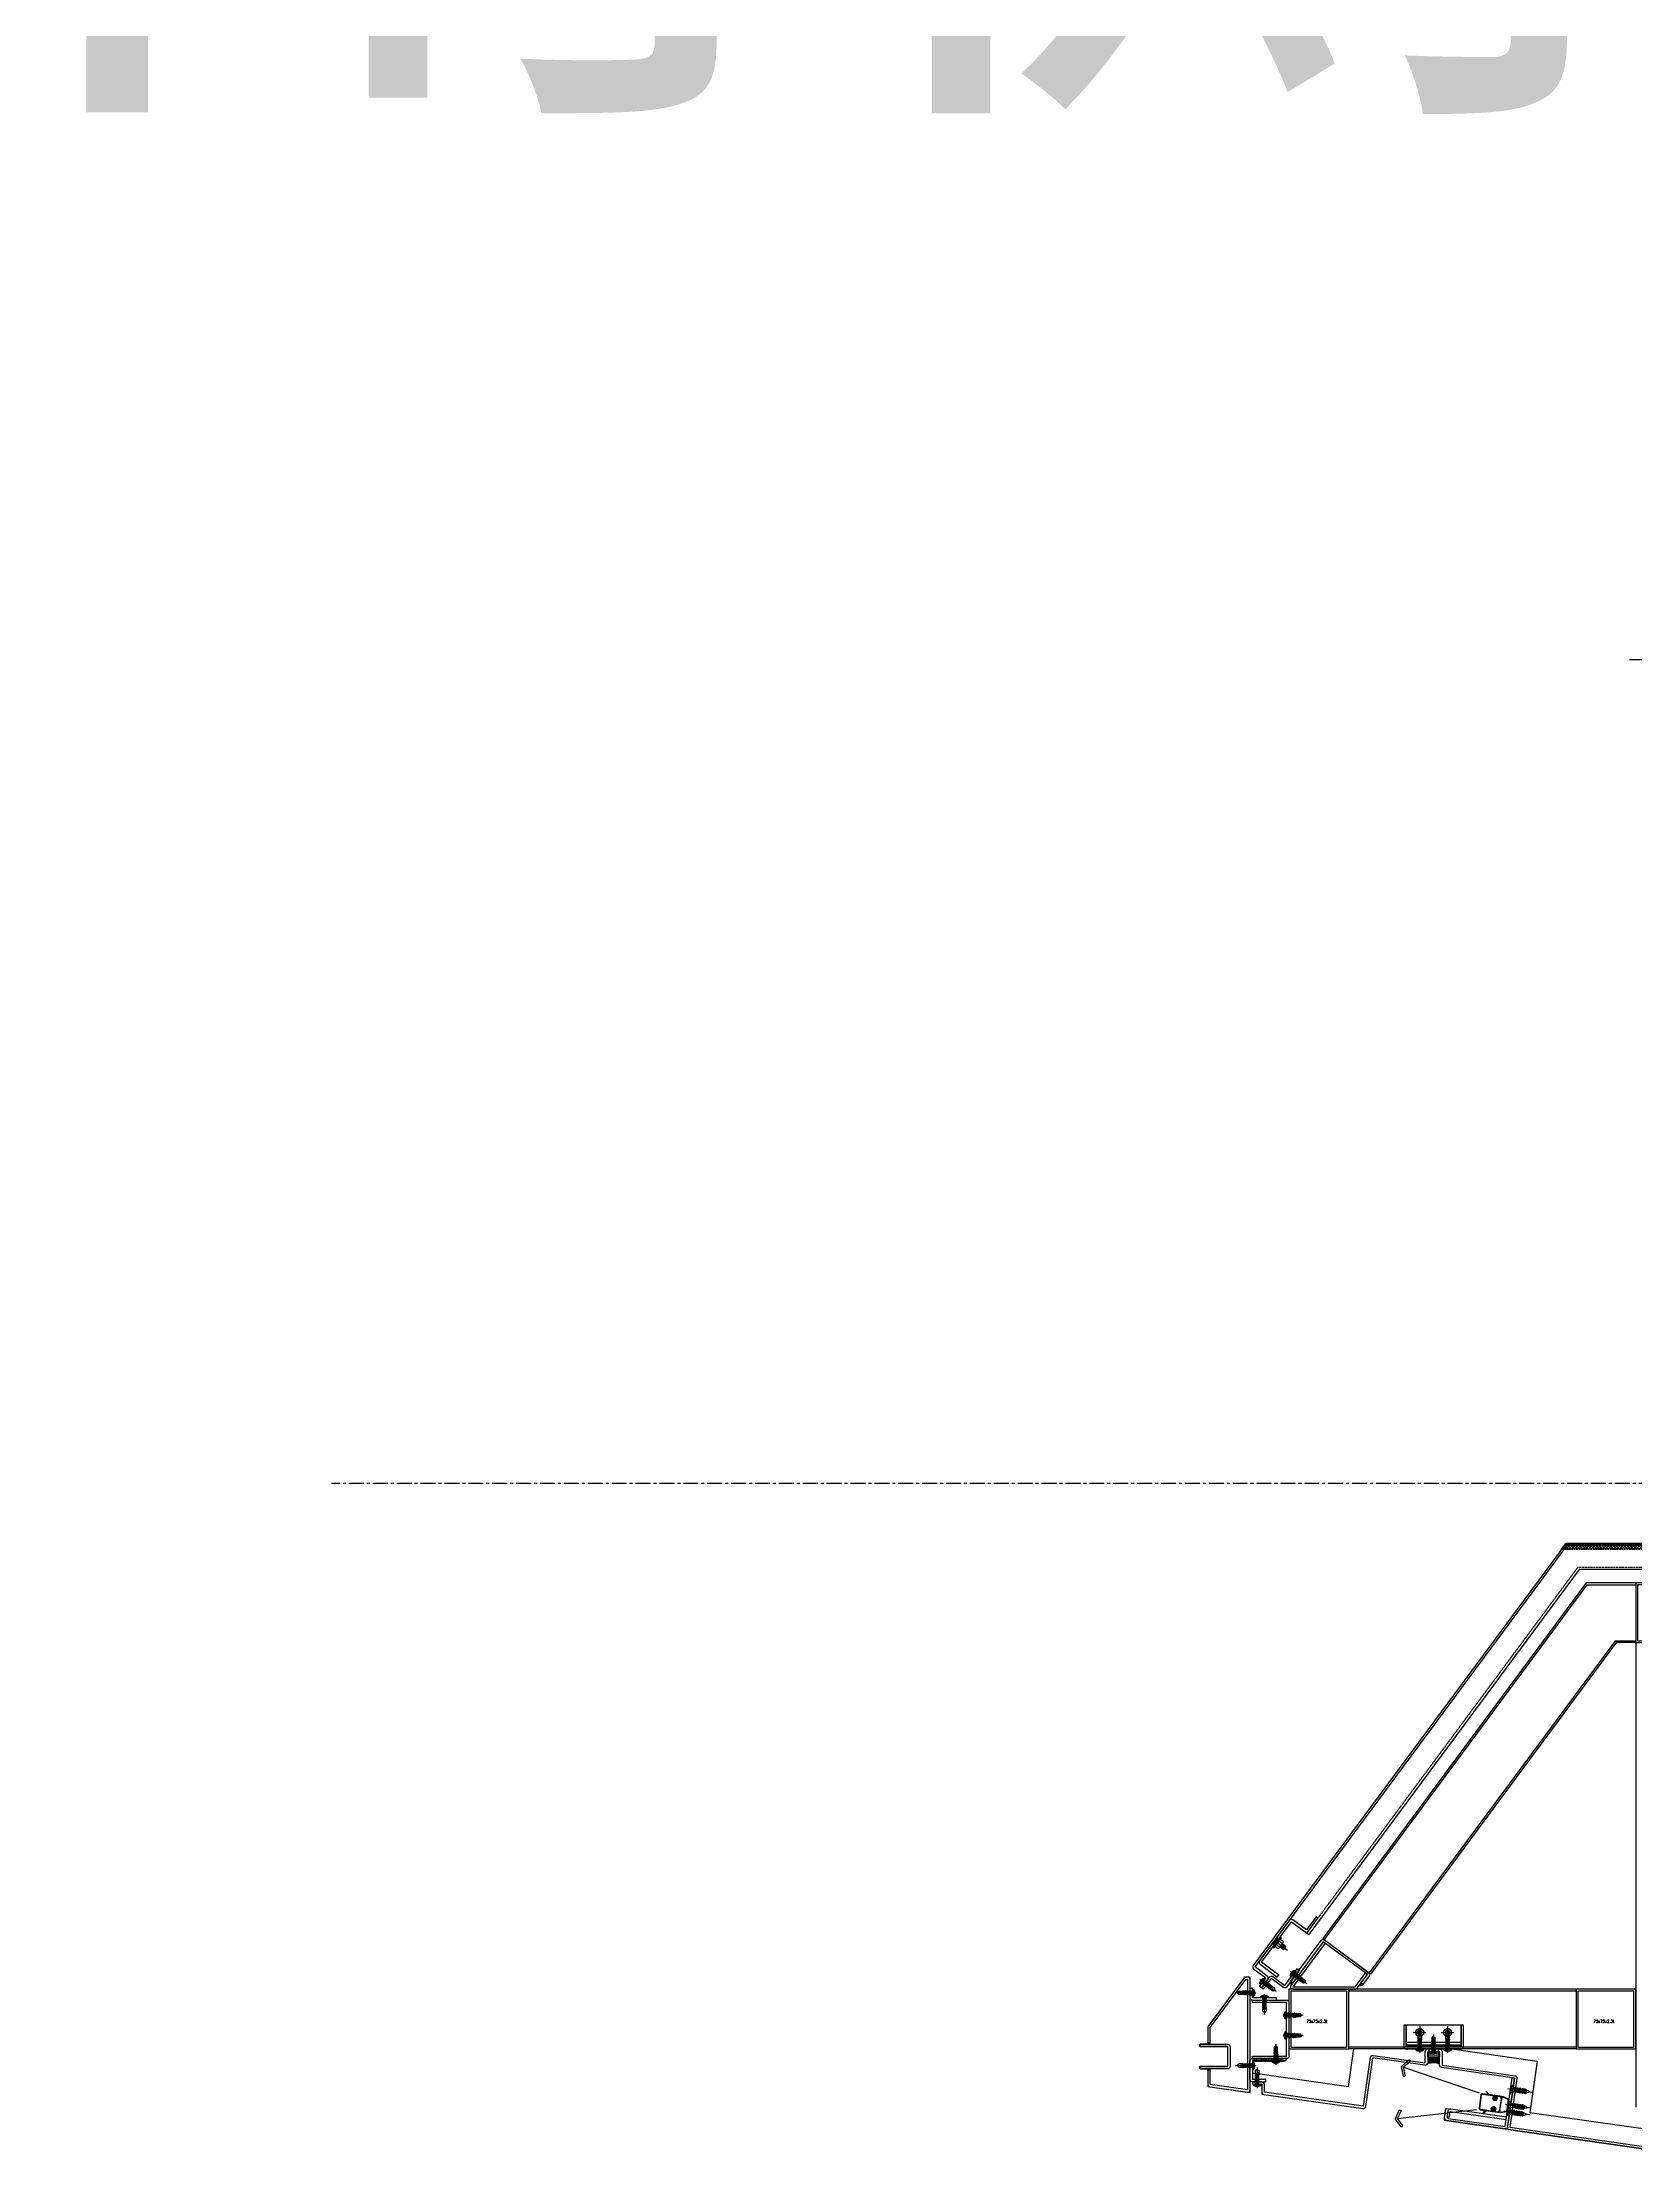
# Model space of a CAD drawing. Extents: x -3378 to 102197, y -3799 to 48702.
# Drawn here: x 53937 to 55939, y 23956 to 26608 of the extents above; entities that cross this region are included whole.
import ezdxf
from ezdxf.enums import TextEntityAlignment as Align

# ---------------------------------------------------------------- set-up
doc = ezdxf.new("R2010")
doc.units = 0
doc.linetypes.add('CENTER', pattern=[2, 1.25, -0.25, 0.25, -0.25])
doc.linetypes.add('HIDDEN', pattern=[0.375, 0.25, -0.125])
for name, color, linetype in [('11', 11, 'Continuous'), ('24WELD', 55, 'Continuous'), ('3', 3, 'Continuous'), ('4', 4, 'Continuous'), ('6', 6, 'Continuous'), ('7-ALU-0', 4, 'Continuous'), ('ARR', 6, 'Continuous'), ('BCM-DIM', 54, 'Continuous'), ('BCM-draft', 252, 'Continuous'), ('BCM-EXT', 2, 'Continuous'), ('BCM-SIL', 8, 'Continuous'), ('CENTER', 4, 'CENTER'), ('CL', 14, 'CENTER'), ('GM_SECT_15', 15, 'Continuous'), ('LAYER3', 165, 'Continuous'), ('中心線 CENTER', 6, 'CENTER'), ('螺絲 固定五金 FASTENERS', 124, 'Continuous'), ('螺絲、螺栓', 4, 'Continuous'), ('視覺模型鋁擠型暫替', 4, 'Continuous'), ('視覺模型鋁擠型暫替-RefEdit0', 4, 'Continuous'), ('金屬面材 METAL PANEL', 2, 'Continuous'), ('鐵件 STEEL', 20, 'Continuous'), ('隱藏線 HIDDEN', 8, 'HIDDEN')]:
    doc.layers.add(name, color=color, linetype=linetype)
doc.layers.add('12', color=3, linetype='Continuous', lineweight=9)
doc.layers.add('不顯示', color=254, linetype='Continuous', plot=False)
doc.styles.add('DIM', font='simplex.shx', dxfattribs={"bigfont": 'chineset.shx'})
doc.styles.add('marco6', font='arial.ttf', dxfattribs={"height": 0.3})
pattern_1 = [(45, (-80779.971, -992207.95374), (-0.44194173824, 0.44194173824), [])]

# ---------------------------------------------------------------- blocks, each defined once
blk = doc.blocks.new('A$C19b21843')
at = {"layer": '11'}
blk.add_lwpolyline([(3.5, 4), (3, 3.5), (3.5, 3), (3, 2.5), (3.5, 2), (3, 1.5), (3.5, 1), (3.5, 0), (5, 0), (5, 15), (3.5, 15), (3.5, 14), (3, 13.5), (3.5, 13), (3, 12.5), (3.5, 12), (3, 11.5), (3.5, 11), (3, 10.5), (3.5, 10), (3, 9.5), (3.5, 9), (3, 8.5), (3.5, 8), (3, 7.5), (3.5, 7), (3, 6.5), (3.5, 6), (3, 5.5), (3.5, 5), (3, 4.5)], close=True, dxfattribs=at)
at = {"layer": '12'}
for p, q in [((5, 13.2), (9.2, 13.2)), ((9.2, 10.4), (5, 10.4)), ((9.2, 4.6), (5, 4.6)), ((9.2, 1.8), (5, 1.8)), ((10, 11.8), (10, 3.2)), ((10, 10), (10.2, 10)), ((10, 4.9), (10, 4.6)), ((10.6, 5), (10.3, 5)), ((10.5, 10.5), (10.9, 4.6)), ((10.7, 10), (11.1, 10)), ((11.5, 5), (11.1, 5)), ((11.3, 10.5), (11.8, 4.6)), ((11.6, 10), (11.9, 10)), ((12.4, 5), (12, 5)), ((12.2, 10.5), (12.6, 4.6)), ((12.5, 10), (12.8, 10)), ((13.2, 5), (12.9, 5)), ((13.1, 10.5), (13.5, 4.6)), ((13.4, 10), (13.7, 10)), ((14.1, 5), (13.8, 5)), ((14, 10.5), (14.4, 4.6)), ((14.2, 10), (14.6, 10)), ((15, 5), (14.6, 5)), ((14.8, 10.5), (15.3, 4.6))]:
    blk.add_line(p, q, dxfattribs=at)
for points in [[(10, 4.6), (10, 4.6), (10.3, 5), (10, 8.4)], [(15.1, 10), (15.5, 10), (15.5, 5.4)], [(15.5, 10), (16, 9.5), (16, 5.5), (15.5, 5)]]:
    blk.add_lwpolyline(points, dxfattribs=at)
for points in [[(10.7, 10), (10.5, 10.5), (10.2, 10), (10.6, 5), (10.9, 4.6), (11.1, 5)], [(11.6, 10), (11.3, 10.5), (11.1, 10), (11.5, 5), (11.8, 4.6), (12, 5)], [(12.5, 10), (12.2, 10.5), (11.9, 10), (12.4, 5), (12.6, 4.6), (12.9, 5)], [(13.4, 10), (13.1, 10.5), (12.8, 10), (13.2, 5), (13.5, 4.6), (13.8, 5)], [(14.2, 10), (14, 10.5), (13.7, 10), (14.1, 5), (14.4, 4.6), (14.6, 5)], [(15.1, 10), (14.8, 10.5), (14.6, 10), (15, 5), (15.3, 4.6), (15.5, 5)]]:
    blk.add_lwpolyline(points, close=True, dxfattribs=at)
for centre, radius, start, end in [((8.3, 11.8), 1.66, 300, 60), ((4.6, 7.5), 5.37, 327.686, 32.314), ((8.3, 3.2), 1.66, 300, 60)]:
    blk.add_arc(centre, radius, start, end, dxfattribs=at)
at = {"layer": '3'}
for p, q in [((0, 12), (3.3, 8.8)), ((3, 10.5), (0, 10.5)), ((0, 9.7), (3.1, 6.6)), ((0, 7.5), (3.5, 4)), ((0, 5.2), (2.7, 2.5)), ((0, 4.5), (3, 4.5)), ((0, 3), (0.5, 2.5)), ((1.8, 12.5), (3.4, 10.9))]:
    blk.add_line(p, q, dxfattribs=at)
at = {"layer": '4'}
blk.add_line((0, 7.5), (20, 7.5), dxfattribs=at)
at = {"layer": '6'}
blk.add_lwpolyline([(0, 12.5), (3, 12.5), (3.5, 12), (3, 11.5), (3.5, 11), (3, 10.5), (3.5, 10), (3, 9.5), (3.5, 9), (3, 8.5), (3.5, 8), (3, 7.5), (3.5, 7), (3, 6.5), (3.5, 6), (3, 5.5), (3.5, 5), (3, 4.5), (3.5, 4), (3, 3.5), (3.5, 3), (3, 2.5), (0, 2.5)], close=True, dxfattribs=at)
blk = doc.blocks.new('75x75x2.3t')
at = {"layer": 'GM_SECT_15'}
for points in [[(0, -75), (75, -75), (75, 0), (0, 0)], [(2.3, -72.7), (72.7, -72.7), (72.7, -2.3), (2.3, -2.3)]]:
    blk.add_lwpolyline(points, close=True, dxfattribs=at)
at = {"layer": '不顯示', "linetype": 'Continuous', "insert": (21.8, -38.5), "char_height": 3.5, "attachment_point": 1, "style": 'DIM'}
blk.add_mtext_dynamic_manual_height_columns('75x75x2.3t', width=3.486, gutter_width=17.5, heights=[0], dxfattribs=at)
blk = doc.blocks.new('雨遮外緣鋁擠型')
at = {"layer": '視覺模型鋁擠型暫替', "linetype": 'Continuous'}
h = blk.add_hatch(dxfattribs=at)
h.set_pattern_fill('ANSI31', color=1, scale=5)
h.set_pattern_definition(pattern_1)
h.paths.add_polyline_path([(0, 53), (3, 53), (0, 56)])
h = blk.add_hatch(dxfattribs=at)
h.set_pattern_fill('ANSI31', color=1, scale=5)
h.set_pattern_definition(pattern_1)
h.paths.add_polyline_path([(0, 19), (3, 22), (0, 22)])
at = {"layer": '視覺模型鋁擠型暫替', "color": 1, "linetype": 'Continuous'}
for points in [[(3, 53), (0, 53), (0, 56), (3, 53)], [(3, 22), (0, 22), (0, 19), (3, 22)]]:
    blk.add_lwpolyline(points, dxfattribs=at)
at = {"layer": '金屬面材 METAL PANEL'}
for points in [[(3, 2.6), (3, 22), (0, 19), (0, 19), (0, 19), (0, 2.6, 0.373287), (2.6, -0.3), (49.6, -7.1, 0.456368), (53, -4.1), (53, 134.4, 0.414214), (50, 137.4), (47.7, 137.4, 0.23764), (45.3, 136.1), (0.6, 75.8, 0.160751), (0, 74), (0, 56), (0, 56), (0, 56), (3, 53), (3, 74), (47.7, 134.4), (50, 134.4), (50, -4.1)], [(-10, 53), (25, 53, -0.414214), (28, 50), (28, 25, -0.414214), (25, 22), (-10, 22), (-10, 25), (25, 25), (25, 50), (-10, 50)]]:
    blk.add_lwpolyline(points, format="xyb", close=True, dxfattribs=at)
at = {"layer": '隱藏線 HIDDEN', "linetype": 'Continuous'}
blk.add_lwpolyline([(0, 22), (0, 0), (53, -7.6), (53, 137.4), (46.2, 137.4), (0, 75), (0, 53)], dxfattribs=at)
blk = doc.blocks.new('梯形固定件')
at = {"layer": '視覺模型鋁擠型暫替', "linetype": 'Continuous'}
for p, q in [((44.1, 59.6), (46.5, 57.8)), ((3.6, 10), (6.1, 8.2))]:
    blk.add_line(p, q, dxfattribs=at)
at = {"layer": '視覺模型鋁擠型暫替', "color": 7, "linetype": 'Continuous'}
for centre, radius, start, end in [((6.1, 8.2), 3, 143.4284, 233.473), ((6.1, 8.2), 2, 143.4284, 233.4731), ((6.1, 8.2), 1, 143.4284, 233.4735), ((91.5, 7.6), 3, 233.4654, 323.51), ((91.5, 7.6), 2, 233.4653, 323.51), ((91.5, 7.6), 1, 233.465, 323.51)]:
    blk.add_arc(centre, radius, start, end, dxfattribs=at)
at = {"layer": '視覺模型鋁擠型暫替', "linetype": 'Continuous'}
for radius, start in [(1, 53.472), (3, 53.4725)]:
    blk.add_arc((6.1, 8.2), radius, start, 53.4729, dxfattribs=at)
at = {"layer": '金屬面材 METAL PANEL', "linetype": 'Continuous'}
for points in [[(44.1, 59.6), (3.5, 4.8, 0.61597), (6, 0), (84.4, 0, 0.237647), (86.8, 1.2), (99.6, 18.5)], [(3.6, 10), (41.7, 61.4, -0.414214), (45.9, 62), (101.4, 20.9, -0.414231), (102, 16.7), (93.9, 5.8), (91.5, 7.6), (99.6, 18.5), (44.1, 59.6), (6.1, 8.2)]]:
    blk.add_lwpolyline(points, format="xyb", dxfattribs=at)
blk.add_lwpolyline([(46.5, 57.8), (6, 3), (84.4, 3), (97.2, 20.3), (99.6, 18.5)], dxfattribs=at)
blk = doc.blocks.new('*u927')
at = {"layer": 'CENTER', "color": 0, "ltscale": 5}
blk.add_line((28.3, 0), (-3.6, 0), dxfattribs=at)
at = {"layer": '螺絲、螺栓', "color": 0, "linetype": 'ByBlock', "ltscale": 0.2}
for p, q in [((0.3, 5.3), (0.3, -5.3)), ((3.1, 2.5), (3.1, -2.5)), ((3.1, 2.4), (4.6, 2.4)), ((5.1, 3.2), (6.3, -3.1)), ((5.7, 2.4), (7.8, 2.4)), ((8.2, 3.2), (9.5, -3.1)), ((8.9, 2.4), (10.9, 2.4)), ((11.4, 3.2), (12.6, -3.1)), ((12, 2.4), (14.1, 2.4)), ((14.5, 3.2), (15.8, -3.1)), ((17.2, 2.4), (15.2, 2.4)), ((17.7, 3.2), (18.9, -3.1)), ((18.2, 2.6), (24.8, 0.2)), ((3.1, -2.4), (5.9, -2.4)), ((7, -2.4), (9, -2.4)), ((10.1, -2.4), (12.2, -2.4)), ((13.3, -2.4), (15.3, -2.4)), ((16.4, -2.4), (18.5, -2.4)), ((24.8, -0.2), (19.5, -2.3))]:
    blk.add_line(p, q, dxfattribs=at)
blk.add_lwpolyline([(3.1, -2.5), (0.3, -5.3), (0, -5.3), (0, 5.3), (0.3, 5.3), (3.1, 2.5)], dxfattribs=at)
blk.add_lwpolyline([(0, 1.6, -0.048054), (2.7, 0.7, -0.292428), (3.1, 0, -0.292428), (2.7, -0.7, -0.048054), (0, -1.6, -0.048054)], format="xyb", dxfattribs=at)
for points in [[(6.3, -3.1), (5.9, -2.4), (4.6, 2.4), (5.1, 3.2), (5.3, 3.2), (5.7, 2.4), (7, -2.4), (6.5, -3.1)], [(9.5, -3.1), (9, -2.4), (7.8, 2.4), (8.2, 3.2), (8.4, 3.2), (8.9, 2.4), (10.1, -2.4), (9.7, -3.1)], [(12.6, -3.1), (12.2, -2.4), (10.9, 2.4), (11.4, 3.2), (11.6, 3.2), (12, 2.4), (13.3, -2.4), (12.8, -3.1)], [(15.8, -3.1), (15.3, -2.4), (14.1, 2.4), (14.5, 3.2), (14.7, 3.2), (15.2, 2.4), (16.4, -2.4), (16, -3.1)], [(18.9, -3.1), (18.5, -2.4), (17.2, 2.4), (17.7, 3.2), (17.9, 3.2), (18.3, 2.4), (19.6, -2.4), (19.1, -3.1)]]:
    blk.add_lwpolyline(points, close=True, dxfattribs=at)
blk.add_arc((24.7, 0), 0.252, 292.1627, 69.4623, dxfattribs=at)
blk = doc.blocks.new('*U929')
blk.add_blockref('*u927', (0, 0))
blk = doc.blocks.new('燈座')
for p, q in [((-78.8, 14.3), (-79.2, 11.3)), ((-79.2, 11.3), (0, 0)), ((0.4, 3, 0), (0, 0))]:
    blk.add_line(p, q)
at = {"layer": '金屬面材 METAL PANEL', "linetype": 'Continuous'}
for points in [[(9.2, 64.3), (0.4, 3, -0.414214), (-3, 0.4), (-76.2, 10.9, -0.414214), (-78.8, 14.3), (-77.1, 26.2), (-74.1, 25.7), (-75.6, 15.3, 0.414214), (-74.3, 13.6), (-2.5, 3.4), (6.2, 64.8)], [(-72.6, 15.4), (-71.6, 22.3), (-1.3, 12.3), (-0.9, 15.3), (-71.1, 25.3, 0.414214), (-74.5, 22.8), (-75.5, 15.8)]]:
    blk.add_lwpolyline(points, format="xyb", close=True, dxfattribs=at)
at = {"layer": '螺絲 固定五金 FASTENERS', "rotation": 351.8790730473864}
for p in [(4.1, 50.3, 0), (1.3, 30.5, 0)]:
    blk.add_blockref('*U929', p, dxfattribs=at)
blk = doc.blocks.new('*U35')
blk.add_lwpolyline([(1.2, 0.7), (2.5, 0.7, -0.398336), (3, 0.2, -0.027263), (3, -0.2, -0.398336), (2.5, -0.7), (1.2, -0.7, 0.414214), (0.7, -1.2), (0.7, -2.5, -0.398336), (0.2, -3, -0.027263), (-0.2, -3, -0.398336), (-0.7, -2.5), (-0.7, -1.2, 0.414214), (-1.2, -0.7), (-2.5, -0.7, -0.398336), (-3, -0.2, -0.027263), (-3, 0.2, -0.398336), (-2.5, 0.7), (-1.2, 0.7, 0.414214), (-0.7, 1.2), (-0.7, 2.5, -0.398336), (-0.2, 3, -0.027263), (0.2, 3, -0.398336), (0.7, 2.5), (0.7, 1.2, 0.414214)], format="xyb", close=True)
blk.add_circle((0, 0), 5)
at = {"layer": 'CL'}
for p, q in [((-8, 0), (8, 0)), ((0, 8), (0, -8))]:
    blk.add_line(p, q, dxfattribs=at)
blk = doc.blocks.new('圓孔6mm')
at = {"layer": '視覺模型鋁擠型暫替', "color": 6, "linetype": 'Continuous'}
blk.add_circle((0, 0), 3, dxfattribs=at)
at = {"layer": 'BCM-draft'}
blk.add_blockref('*U35', (0, 0), dxfattribs=at)
blk = doc.blocks.new('A$C20AE7E0D')
at = {"layer": 'ARR', "color": 0, "linetype": 'CENTER', "ltscale": 0.87}
blk.add_line((21, 0), (-5.1, 0), dxfattribs=at)
at = {"layer": 'ARR', "color": 0, "linetype": 'ByBlock', "ltscale": 0.3}
for p, q in [((-1.6, -4.5), (-1.6, 4.5)), ((0.5, 2.2), (1.1, 1.9)), ((0.7, 2.1), (1.6, -2.5)), ((1.9, 1.9), (1.1, 1.9)), ((2.2, 2.5), (3.2, -2.5)), ((3.5, 1.9), (2.7, 1.9)), ((3.8, 2.5), (4.8, -2.5)), ((5.1, 1.9), (4.3, 1.9)), ((5.4, 2.5), (6.4, -2.5)), ((6.8, 1.9), (5.9, 1.9)), ((7.2, 2.5), (8.2, -2.5)), ((8.4, 1.9), (7.7, 1.9)), ((8.7, 2.5), (9.7, -2.5)), ((10.1, 1.9), (9.2, 1.9)), ((10.5, 2.5), (11.5, -2.5)), ((11.7, 1.9), (11, 1.9)), ((12.1, 2.5), (12.7, -0.6)), ((17.1, 2.1), (12.5, 2.1)), ((18.8, 0.1), (17.1, 2.1)), ((18.8, 0.1), (18.9, 0.1)), ((19, 0), (19, 0)), ((2.1, -1.9), (2.9, -1.9)), ((3.7, -1.9), (4.5, -1.9)), ((5.3, -1.9), (6.1, -1.9)), ((6.9, -1.9), (7.8, -1.9)), ((8.7, -1.9), (9.4, -1.9)), ((10.2, -1.9), (11.1, -1.9)), ((11.9, -2.1), (15.9, -2.1)), ((18.8, -0.1), (17.1, -2.1)), ((18.8, -0.1), (18.9, -0.1))]:
    blk.add_line(p, q, dxfattribs=at)
blk.add_lwpolyline([(-3, -0.5, 0.134476), (-1.6, -4.5), (-0.6, -4.5, 0.198912), (-0.4, -4.4), (-0.1, -4.1, 0.198912), (0, -3.9), (0, 3.9, 0.198912), (-0.1, 4.1), (-0.4, 4.4, 0.198912), (-0.6, 4.5), (-1.6, 4.5, 0.134562), (-3, 0.5), (-2.5, 0.5), (-2.5, -0.5), (-3, -0.5)], format="xyb", dxfattribs=at)
blk.add_lwpolyline([(1.1, 1.9), (2.1, -1.9), (1.8, -2.5), (1.6, -2.5), (1.3, -1.9), (0.3, 1.9), (0.5, 2.2)], dxfattribs=at)
for points in [[(3.2, -2.5), (2.9, -1.9), (1.9, 1.9), (2.2, 2.5), (2.4, 2.5), (2.7, 1.9), (3.7, -1.9), (3.4, -2.5)], [(4.8, -2.5), (4.5, -1.9), (3.5, 1.9), (3.8, 2.5), (4, 2.5), (4.3, 1.9), (5.3, -1.9), (5, -2.5)], [(6.4, -2.5), (6.1, -1.9), (5.1, 1.9), (5.4, 2.5), (5.6, 2.5), (5.9, 1.9), (6.9, -1.9), (6.6, -2.5)], [(8.2, -2.5), (7.8, -1.9), (6.8, 1.9), (7.2, 2.5), (7.3, 2.5), (7.7, 1.9), (8.7, -1.9), (8.3, -2.5)], [(9.7, -2.5), (9.4, -1.9), (8.4, 1.9), (8.7, 2.5), (8.9, 2.5), (9.2, 1.9), (10.2, -1.9), (9.9, -2.5)], [(11.5, -2.5), (11.1, -1.9), (10.1, 1.9), (10.5, 2.5), (10.6, 2.5), (11, 1.9), (12, -1.9), (11.6, -2.5)], [(12.1, 2.5), (11.7, 1.9), (12.7, -0.6), (12.5, 2.1), (12.2, 2.5)]]:
    blk.add_lwpolyline(points, close=True, dxfattribs=at)
for centre, radius, start, end in [((0.7, 3.1), 0.874, 220.3388, 257.7802), ((13.9, -0.3), 1.2, 56.152, 236.152), ((17.9, 6.9), 7.01, 241.6458, 278.008), ((18.9, 1.7), 1.82, 168.8617, 267.6865), ((18.9, 0), 0.05, 0, 90), ((1.2, -3.3), 1.44, 84.7312, 144.22), ((16.5, 4.9), 7.01, 241.6458, 274.9541), ((18.9, 0), 0.05, 270, 0)]:
    blk.add_arc(centre, radius, start, end, dxfattribs=at)
blk = doc.blocks.new('*U77')
at = {"color": 0, "linetype": 'ByBlock'}
blk.add_blockref('A$C20AE7E0D', (0, 0), dxfattribs=at)
blk = doc.blocks.new('4t托架')
at = {"layer": '視覺模型鋁擠型暫替', "color": 6, "linetype": 'Continuous'}
blk.add_line((-0.7, -22), (-69.7, -22), dxfattribs=at)
at = {"layer": '視覺模型鋁擠型暫替', "color": 6, "linetype": 'Continuous', "elevation": 0}
blk.add_lwpolyline([(-69.7, -25), (-0.7, -25), (-0.7, 0), (-69.7, 0)], close=True, dxfattribs=at)
at = {"layer": '金屬面材 METAL PANEL', "linetype": 'Continuous', "elevation": 0}
blk.add_lwpolyline([(-69.7, 0), (-72.7, 0), (-72.7, -27, 0.414214), (-69.7, -30), (-0.7, -30, 0.414214), (2.3, -27), (2.3, 0), (-0.7, 0), (-0.7, -27), (-69.7, -27)], format="xyb", close=True, dxfattribs=at)
at = {"layer": '螺絲 固定五金 FASTENERS', "xscale": -1, "rotation": 270}
for p in [(-52.7, -30), (-17.7, -30)]:
    blk.add_blockref('*U77', p, dxfattribs=at)
at = {"layer": '視覺模型鋁擠型暫替', "linetype": 'Continuous'}
for p in [(-52.7, -9.3), (-17.7, -9.3)]:
    blk.add_blockref('圓孔6mm', p, dxfattribs=at)
blk = doc.blocks.new('箭頭2')
at = {"layer": 'LAYER3', "ltscale": 10}
for p, q in [((-21.7, -12.5), (0, 0)), ((21.7, -12.5), (0, 0)), ((-21.7, -12.5), (-19.2, -16.8)), ((-19.2, -16.8), (0, -5.8)), ((19.2, -16.8), (0, -5.8)), ((0, -5.8), (0, -205.8)), ((21.7, -12.5), (19.2, -16.8))]:
    blk.add_line(p, q, dxfattribs=at)
blk = doc.blocks.new('L1燈具')
at = {"color": 53}
for p, q in [((-33.3, 13.4), (-35.7, -3.7)), ((-10.1, 11.6), (-31.6, 14.6)), ((-10.1, -6.3), (-8, 8.7)), ((-34.4, -5.3), (-13, -8.4))]:
    blk.add_line(p, q, dxfattribs=at)
at = {"color": 165}
for p, q in [((-35.7, -3.6), (-33.3, 13.3)), ((-35.5, -3.7), (-33.1, 13.3)), ((-33.3, 13.4), (-33.2, 13.6)), ((-33.3, 13.4), (-33.3, 13.4)), ((-33.3, 13.3), (-33.3, 13.4)), ((-33.1, 13.3), (-33.3, 13.3)), ((-33.2, 13.6), (-33.1, 13.9)), ((-33.1, 13.9), (-32.9, 14.1)), ((-31.6, 14.6), (-10.1, 11.6)), ((-31.6, 14.6), (-31.6, 14.6)), ((-31.6, 14.4), (-31.6, 14.6)), ((-31.6, 14.6), (-31.6, 14.6)), ((-31.6, 14.4), (-10.2, 11.4)), ((-17.6, 8.6), (-17.4, 9.6)), ((-16.6, 8.5), (-17.6, 8.6)), ((-17.4, 9.6), (-16.4, 9.4)), ((-16.7, 7.5), (-16.6, 8.5)), ((-15.7, 7.3), (-16.7, 7.5)), ((-16.4, 9.4), (-16.3, 10.4)), ((-16.3, 10.4), (-15.3, 10.3)), ((-15.6, 8.3), (-15.7, 7.3)), ((-14.6, 8.2), (-15.6, 8.3)), ((-15.3, 10.3), (-15.5, 9.3)), ((-15.5, 9.3), (-14.5, 9.2)), ((-14.5, 9.2), (-14.6, 8.2)), ((-8.2, 8.8), (-10.4, -6.2)), ((-10.2, 11.4), (-10.1, 11.6)), ((-8, 8.7), (-10.2, -6.3)), ((-10.1, 11.6), (-10.1, 11.6)), ((-10.1, 11.6), (-10.1, 11.6)), ((-10.1, -6.1), (-8, 8.6)), ((-8.2, 8.8), (-8, 8.7)), ((-8, 8.7), (-8, 8.7)), ((-8, 8.7), (-8, 8.7)), ((-35.7, -3.6), (-35.7, -3.7)), ((-35.5, -3.7), (-35.7, -3.6)), ((-35.7, -3.9), (-35.7, -3.7)), ((-35.7, -3.7), (-35.7, -3.7)), ((-35.7, -4.2), (-35.7, -3.9)), ((-35.6, -4.5), (-35.7, -4.2)), ((-34.4, -5.1), (-34.4, -5.3)), ((-13, -8.2), (-34.4, -5.1)), ((-34.4, -5.3), (-34.4, -5.3)), ((-34.4, -5.3), (-34.4, -5.3)), ((-13, -8.4), (-34.4, -5.3)), ((-19.4, -4.4), (-19.3, -3.5)), ((-18.4, -4.6), (-19.4, -4.4)), ((-19.3, -3.5), (-18.3, -3.6)), ((-18.6, -5.6), (-18.4, -4.6)), ((-17.6, -5.7), (-18.6, -5.6)), ((-18.3, -3.6), (-18.2, -2.6)), ((-18.2, -2.6), (-17.2, -2.7)), ((-17.5, -4.7), (-17.6, -5.7)), ((-16.5, -4.9), (-17.5, -4.7)), ((-17.2, -2.7), (-17.3, -3.7)), ((-17.3, -3.7), (-16.3, -3.9)), ((-16.3, -3.9), (-16.5, -4.9)), ((-13, -8.2), (-13, -8.4)), ((-13, -8.4), (-13, -8.4)), ((-13, -8.4), (-13, -8.4)), ((-10.4, -6.2), (-10.2, -6.3)), ((-10.2, -6.3), (-10.1, -6.3)), ((-10.1, -6.3), (-10.1, -6.3))]:
    blk.add_line(p, q, dxfattribs=at)
at = {"color": 133, "linetype": 'Continuous'}
for p, q in [((-26.9, 17.9), (-27.3, 17.6)), ((-27.3, 17.6), (-24.4, 13.7)), ((-24, 14), (-26.9, 17.9)), ((-24, 14), (-5.9, 11.4)), ((-9.8, 11.5), (-6, 10.9)), ((-8.3, 6.8), (-7.8, 6.7)), ((-7.8, 10.7), (-8.1, 8.7)), ((-7.3, 10.6), (-7.8, 6.7)), ((-6, 10.9), (0.6, 7.4)), ((-5.8, 11.4), (0.8, 7.9)), ((0.6, 7.4), (-1.5, -7.3)), ((1, 7.4), (-1, -7.4)), ((-27.3, -6.3), (-31.2, -9.3)), ((-30.9, -9.7), (-31.2, -9.3)), ((-30.9, -9.7), (-27, -6.7)), ((-8.9, -9.3), (-27, -6.7)), ((-8.8, -8.8), (-12.6, -8.3)), ((-10.5, -8.1), (-10.2, -6.1)), ((-10, -8.1), (-9.4, -4.2)), ((-9.9, -4.2), (-9.4, -4.2)), ((-1.5, -7.3), (-8.8, -8.8)), ((-1.4, -7.8), (-8.7, -9.3))]:
    blk.add_line(p, q, dxfattribs=at)
at = {"color": 165, "linetype": 'Continuous'}
for p, q in [((-24, 14), (-24.4, 13.7)), ((-24, 14), (-24.3, 13.6)), ((-24, 14), (-24.1, 13.5)), ((-8.3, 8.8), (-8.1, 8.7)), ((-8.1, 8.7), (-8.1, 8.7)), ((-8.1, 8.7), (-7.6, 8.6)), ((-7.7, 11.2), (-7.9, 11.1)), ((-7.3, 10.6), (-7.8, 10.7)), ((-5.9, 11.4), (-6, 10.9)), ((-5.8, 11.4), (-6, 10.9)), ((0.8, 7.9), (0.6, 7.4)), ((1, 7.4), (0.6, 7.4)), ((-27, -6.7), (-27.3, -6.3)), ((-27, -6.7), (-27.1, -6.2)), ((-27, -6.7), (-26.9, -6.3)), ((-10.6, -8.6), (-10.7, -8.4)), ((-10, -8.1), (-10.5, -8.1)), ((-10.4, -6.1), (-10.2, -6.1)), ((-10.2, -6.1), (-10.2, -6.1)), ((-10.2, -6.1), (-9.7, -6.2)), ((-8.9, -9.3), (-8.8, -8.8)), ((-8.7, -9.3), (-8.8, -8.8)), ((-1.4, -7.8), (-1.5, -7.3)), ((-1, -7.4), (-1.5, -7.3))]:
    blk.add_line(p, q, dxfattribs=at)
at = {"color": 165}
for points in [[(-32.9, 14.1), (-32.7, 14.4), (-32.4, 14.5), (-32.1, 14.6), (-31.8, 14.7), (-31.6, 14.6)], [(-10.1, 11.6), (-9.7, 11.5), (-9.2, 11.3), (-8.8, 11), (-8.5, 10.6), (-8.2, 10.2), (-8, 9.7), (-8, 9.2), (-8, 8.7)], [(-34.4, -5.3), (-34.7, -5.3), (-35, -5.2), (-35.2, -5), (-35.4, -4.8), (-35.6, -4.5)], [(-10.1, -6.3), (-10.2, -6.7), (-10.4, -7.2), (-10.7, -7.6), (-11.1, -7.9), (-11.5, -8.2), (-12, -8.4), (-12.5, -8.4), (-13, -8.4)]]:
    blk.add_lwpolyline(points, dxfattribs=at)
for centre, radius in [((-16, 8.9), 2.75), ((-16, 8.9), 2.22), ((-16, 8.9), 2.02), ((-17.9, -4.2), 2.75), ((-17.9, -4.2), 2.22), ((-17.9, -4.2), 2.02)]:
    blk.add_circle(centre, radius, dxfattribs=at)
for centre, radius, start, end in [((-31.8, 13.1), 1.5, 81.8746, 171.8793), ((-31.8, 13.1), 1.3, 81.8756, 171.8825), ((-10.5, 9.1), 2.3, 351.8756, 81.8825), ((-10.5, 9.1), 2.5, 351.8768, 81.8806), ((-10.6, 8.9), 2.6, 351.8791, 352.9984), ((-34.2, -3.8), 1.5, 171.8746, 261.8793), ((-34.2, -3.8), 1.3, 171.8756, 261.8825), ((-12.6, -5.9), 2.3, 261.8756, 351.8825), ((-12.6, -5.9), 2.5, 261.8768, 351.8806), ((-12.7, -5.7), 2.6, 350.7598, 351.8791)]:
    blk.add_arc(centre, radius, start, end, dxfattribs=at)
at = {"color": 53}
for centre, radius, start, end in [((-31.8, 13.2), 1.5, 161.4104, 171.8638), ((-31.8, 13.2), 1.5, 154.4888, 160.6308), ((-31.8, 13.2), 1.5, 160.6339, 161.4066), ((-31.8, 13.2), 1.5, 142.1037, 149.3733), ((-31.8, 13.2), 1.5, 149.8758, 154.4914), ((-31.8, 13.2), 1.5, 149.377, 149.8746), ((-31.8, 13.2), 1.5, 138.3486, 142.1061), ((-31.8, 13.2), 1.5, 126.8408, 138.124), ((-31.8, 13.2), 1.49, 138.1289, 138.347), ((-31.8, 13.2), 1.5, 115.3042, 124.8946), ((-31.8, 13.2), 1.5, 124.8888, 126.8362), ((-31.8, 13.2), 1.5, 98.9944, 115.3019), ((-31.8, 13.2), 1.5, 92.2511, 99.0004), ((-31.8, 13.2), 1.5, 81.8917, 92.2467), ((-10.5, 9.1), 2.5, 351.8768, 81.8806), ((-34.2, -3.9), 1.5, 171.8917, 182.2467), ((-34.2, -3.9), 1.5, 183.1268, 188.9969), ((-34.2, -3.9), 1.5, 182.2507, 183.1237), ((-34.2, -3.9), 1.5, 188.9944, 193.7783), ((-34.2, -3.9), 1.5, 194.3847, 201.086), ((-34.2, -3.9), 1.5, 193.7795, 194.3812), ((-34.2, -3.9), 1.5, 201.0832, 205.3019), ((-34.2, -3.9), 1.5, 205.6342, 214.8892), ((-34.2, -3.9), 1.49, 205.3038, 205.6292), ((-34.2, -3.9), 1.5, 214.8888, 216.8362), ((-34.2, -3.9), 1.5, 216.8355, 232.1061), ((-34.2, -3.9), 1.5, 232.0994, 244.4914), ((-34.2, -3.9), 1.5, 244.4852, 251.4062), ((-34.2, -3.9), 1.5, 251.4104, 261.8638), ((-12.6, -5.9), 2.5, 261.8768, 351.8806)]:
    blk.add_arc(centre, radius, start, end, dxfattribs=at)
at = {"color": 133, "linetype": 'Continuous'}
for centre, radius, start, end in [((-24, 14), 0.495, 216.8791, 239.3791), ((-8.3, 10.8), 0.495, 351.8791, 81.8791), ((-8.3, 10.8), 0.99, 351.8791, 22.3868), ((-6, 10.9), 0.495, 61.8791, 81.8791), ((0.6, 7.4), 0.495, 351.8791, 61.8791), ((-27, -6.7), 0.495, 101.9693, 126.8791), ((-10.9, -8), 0.495, 261.8791, 351.8791), ((-10.9, -8), 0.99, 321.3713, 351.8791), ((-8.8, -8.8), 0.495, 261.8791, 281.8791), ((-1.5, -7.3), 0.495, 281.8791, 351.8791)]:
    blk.add_arc(centre, radius, start, end, dxfattribs=at)
at = {"color": 165, "linetype": 'Continuous'}
for centre, start, end in [((-10.6, 8.9), 351.8791, 352.9984), ((-12.7, -5.6), 350.7598, 351.8791)]:
    blk.add_arc(centre, 2.58, start, end, dxfattribs=at)
at = {"layer": 'LAYER3'}
for p, xscale, yscale, zscale, rotation in [((-133.5, 49), -0.5, 0.5, 0.5, 71.16989544259621), ((-141.3, -16.9), 0.4999999999999999, 0.4999999999999999, 0.4999999999999999, 96.57220988305077)]:
    blk.add_blockref('箭頭2', p, dxfattribs=dict(at, xscale=xscale, yscale=yscale, zscale=zscale, rotation=rotation))
blk = doc.blocks.new('123')
at = {"layer": '金屬面材 METAL PANEL', "linetype": 'Continuous'}
for p, q in [((-49, -38.3), (-49, -15)), ((-46, -12), (-4, -12)), ((-4, -15), (-46, -15)), ((-46, -15), (-46, -38.3)), ((-4, -12), (-4, -15)), ((-29, -38.3), (-46, -38.3)), ((-46, -41.3), (-29, -41.3)), ((-29, -41.3), (-29, -38.3))]:
    blk.add_line(p, q, dxfattribs=at)
blk.add_lwpolyline([(-49, 76.4), (-49, 64.4, 0.414214), (-46, 61.4), (-15.8, 61.4), (-15.8, 64.4), (-46, 64.4), (-46, 76.4), (-49, 76.4)], format="xyb", dxfattribs=at)
blk.add_lwpolyline([(-45.7, 61.4), (-3, 61.4, -0.414214), (0, 58.4), (0, -9, -0.414214), (-3, -12), (-45.7, -12), (-45.7, -9), (-3, -9), (-3, 58.4), (-45.7, 58.4)], format="xyb", close=True, dxfattribs=at)
for centre, start, end in [((-46, -15), 90, 180), ((-46, -38.3), 180, 270)]:
    blk.add_arc(centre, 3, start, end, dxfattribs=at)
at = {"layer": '螺絲 固定五金 FASTENERS', "xscale": -1}
blk.add_blockref('*U77', (-46, 70.4), dxfattribs=at)
at = {"layer": '螺絲 固定五金 FASTENERS'}
for p, xscale, rotation in [((-30.8, 64.4), -1.000000000000001, 90), ((-3, 42.3), -1, 180), ((-3, 17), -1, 180), ((-40, -44.3), -1, 270)]:
    blk.add_blockref('*U77', p, dxfattribs=dict(at, xscale=xscale, rotation=rotation))
for p, rotation in [((-16.5, -15), 90), ((-46, -20.9), 180)]:
    blk.add_blockref('*U77', p, dxfattribs=dict(at, rotation=rotation))
blk = doc.blocks.new('*U515')
for centre, end in [((0.9, 29), 196.3529), ((1, 31.5), 196.3529), ((1.1, 34), 196.3529), ((1.2, 36.5), 196.3529), ((1.3, 41.5), 196.3529), ((1.3, 39), 196.3529), ((1.4, 44), 196.3529), ((1.5, 46.5), 196.3529), ((0.1, 4), 268.1431), ((0.2, 6.5), 196.3529), ((0.3, 9), 196.3529), ((0.4, 11.5), 196.3529), ((0.5, 16.5), 196.3529), ((0.5, 14), 196.3529), ((0.6, 19), 196.3529), ((0.7, 21.5), 196.3529), ((0.8, 24), 196.3529), ((0.9, 26.5), 196.3529)]:
    blk.add_arc(centre, 4, 88.1431, end)

msp = doc.modelspace()

# ---------------------------------------------------------------- hatches: boundary and pattern name
at = {"layer": 'BCM-SIL'}
h = msp.add_hatch(dxfattribs=at)
h.set_pattern_fill('ANSI37', color=256, scale=20, angle=-180)
h.set_pattern_definition([(225, (-32109.5868, -991934.3894), (1.767766953, -1.767766953), []), (315, (-32109.5868, -991934.3894), (1.767766953, 1.767766953), [])])
h.paths.add_polyline_path([(56022.621, 24714.979), (55844.52, 24714.979), (55851.111, 24723.181), (56022.621, 24723.181)])
h = msp.add_hatch(dxfattribs=at)
h.set_pattern_fill('DOTS', color=256, scale=20, angle=90, style=0)
h.set_pattern_definition([(270, (61142.054, 60227.8265), (-1.25, -0.625), [0, -1.25])])
h.paths.add_polyline_path([(55677.29, 24082.649, -0.41421356), (55679.29, 24084.649), (55690.29, 24084.649, -0.41421356), (55692.29, 24082.649), (55692.29, 24078.664, -0.41421356), (55690.29, 24076.664), (55679.29, 24076.664, -0.41421356), (55677.29, 24078.664)])
h = msp.add_hatch(dxfattribs=at)
h.set_pattern_fill('ANSI37', color=256, scale=10, style=0)
h.set_pattern_definition([(315, (61142.054, 60227.8265), (-0.883883476, -0.883883476), []), (225, (61142.054, 60227.8265), (-0.883883476, 0.883883476), [])])
h.paths.add_polyline_path([(55677.29, 24078.664, 0.41421356), (55679.29, 24076.664), (55690.29, 24076.664, 0.41421356), (55692.29, 24078.664), (55692.29, 24069.149, 0.13333333), (55677.29, 24069.149)])

# ---------------------------------------------------------------- linework, layer by layer
at = {"color": 1, "linetype": 'CENTER', "ltscale": 0.5, "elevation": 0}
msp.add_lwpolyline([(55930.575, 25833.086), (56105.914, 25833.086)], dxfattribs=at)
at = {"layer": '7-ALU-0'}
for p, q in [((55451.111, 24090.585, 0), (55451.111, 24065.585, 0)), ((55454.111, 24062.585, 0), (55454.111, 24093.585, 0))]:
    msp.add_line(p, q, dxfattribs=at)
at = {"layer": 'BCM-EXT', "color": 8, "linetype": 'HIDDEN'}
for p, q in [((55525.448, 24233.035, 0), (55866.222, 24693.086, 0)), ((55866.222, 24693.085, 0), (55952.223, 24693.085, 0))]:
    msp.add_line(p, q, dxfattribs=at)
at = {"layer": 'BCM-EXT', "linetype": 'Continuous'}
for p, q in [((55955.427, 24690.085, 0), (55867.733, 24690.085, 0)), ((55488.423, 24178.015, 0), (55490.328, 24180.586, 0))]:
    msp.add_line(p, q, dxfattribs=at)
at = {"layer": 'BCM-EXT', "linetype": 'Continuous', "elevation": 0}
for points in [[(55525.448, 24233.035), (55539.471, 24251.964), (55537.06, 24253.75), (55524.945, 24237.395), (55522.452, 24239.242)], [(55401.111, 24093.585), (55391.111, 24093.585), (55391.111, 24090.585), (55401.111, 24090.585)], [(55401.111, 24090.585), (55426.111, 24090.585)], [(55426.111, 24065.585), (55426.111, 24090.585)], [(55401.111, 24065.585), (55391.111, 24065.585), (55391.111, 24062.585), (55401.111, 24062.585)], [(55426.111, 24065.585), (55401.111, 24065.585)]]:
    msp.add_lwpolyline(points, dxfattribs=at)
msp.add_lwpolyline([(55454.111, 24033.022), (55454.111, 24176.946, 0.41421356), (55453.111, 24177.946), (55447.304, 24177.946), (55401.111, 24115.585), (55401.111, 24093.585)], format="xyb", dxfattribs=at)
at = {"layer": 'BCM-SIL', "linetype": 'HIDDEN', "ltscale": 0.5, "elevation": 0}
msp.add_lwpolyline([(56022.621, 24714.979), (55844.52, 24714.979), (55851.111, 24723.181), (56022.621, 24723.181)], close=True, dxfattribs=at)
at = {"layer": 'BCM-SIL', "elevation": 0}
msp.add_lwpolyline([(55690.29, 24076.664), (55679.29, 24076.664, -0.41421356), (55677.29, 24078.664), (55677.29, 24082.649, -0.41421356), (55679.29, 24084.649), (55690.29, 24084.649, -0.41421356), (55692.29, 24082.649), (55692.29, 24078.664, -0.41421356)], format="xyb", close=True, dxfattribs=at)
at = {"layer": 'BCM-SIL'}
msp.add_arc((55684.79, 24041.524, 0), 28.625, 74.810713, 105.189287, dxfattribs=at)
at = {"layer": 'GM_SECT_15'}
for p, q in [((55876.286, 24673.105, 0), (55545.391, 24226.428, 0)), ((55876.286, 24673.105, 0), (55545.391, 24226.428, 0)), ((55877.235, 24670.522, 0), (55547.239, 24225.059, 0)), ((55938.621, 24673.106, 0), (55876.286, 24673.106, 0)), ((55938.621, 24673.106, 0), (55876.286, 24673.106, 0)), ((55877.797, 24670.806, 0), (55938.621, 24670.806, 0)), ((55913.116, 24600.689, 0), (55603.834, 24183.134, 0)), ((55914.065, 24598.106, 0), (55605.656, 24181.784, 0)), ((55912.553, 24600.406, 0), (55938.621, 24600.406, 0)), ((55938.621, 24598.106, 0), (55914.065, 24598.106, 0)), ((55938.621, 24598.106, 0), (55914.065, 24598.106, 0)), ((55938.631, 24597.576, 0), (55938.631, 24087.649, 0)), ((55938.631, 24597.576, 0), (55938.631, 24014.349, 0)), ((55938.631, 24597.576, 0), (55938.631, 24014.349, 0)), ((55863.631, 24162.649, 0), (55578.073, 24162.649, 0)), ((55863.631, 24160.349, 0), (55578.073, 24160.349, 0)), ((55863.631, 24089.949, 0), (55578.073, 24089.949, 0)), ((55863.631, 24087.649, 0), (55578.073, 24087.649, 0))]:
    msp.add_line(p, q, dxfattribs=at)
at = {"layer": 'GM_SECT_15', "elevation": 0}
msp.add_lwpolyline([(55806.851, 24087.649), (55663.922, 24087.649)], dxfattribs=at)
at = {"layer": '中心線 CENTER', "ltscale": 15}
msp.add_line((73331.115, 24798.085), (54300.371, 24798.085, 0), dxfattribs=at)
at = {"layer": '視覺模型鋁擠型暫替-RefEdit0', "elevation": 0}
msp.add_lwpolyline([(55469.111, 24033.495), (55469.111, 24030.901), (55471.489, 24030.56)], dxfattribs=at)
at = {"layer": '金屬面材 METAL PANEL', "linetype": 'Continuous'}
for p in [(55867.733, 24690.086, 0), (55506.284, 24247.483, 0)]:
    msp.add_line(p, (55527.98, 24231.412, 0), dxfattribs=at)
at = {"layer": '金屬面材 METAL PANEL'}
for p, q in [((55465.953, 24166.162, 0), (55473.91, 24176.903, 0)), ((55468.363, 24164.376, 0), (55465.953, 24166.162, 0)), ((55476.32, 24175.117, 0), (55468.363, 24164.376, 0)), ((55707.817, 24087.649, 0), (55814.766, 24072.34, 0)), ((55814.766, 24072.34, 0), (55805.556, 24007.996, 0)), ((55469.111, 24046.312, 0), (55457.111, 24046.312, 0)), ((55457.111, 24046.312, 0), (55457.111, 24043.312, 0)), ((55457.111, 24043.312, 0), (55469.111, 24043.312, 0)), ((55469.111, 24043.312, 0), (55469.111, 24033.495, 0)), ((55805.556, 24007.996, 0), (55995.618, 23980.789, 0)), ((55778.849, 23986.564, 0), (55992.076, 23956.041, 0))]:
    msp.add_line(p, q, dxfattribs=at)
at = {"layer": '金屬面材 METAL PANEL', "elevation": 0}
for points in [[(55851.11, 24723.085), (55458.018, 24192.409, 0.41419128), (55458.643, 24188.213), (55473.91, 24176.903)], [(55596.537, 24015.691), (55605.322, 24077.066, -0.41421356), (55608.717, 24079.61), (55674.29, 24070.224), (55674.29, 24084.649, -0.41421356), (55677.29, 24087.649), (55690.29, 24087.649), (55690.29, 24084.649), (55677.29, 24084.649), (55677.29, 24070.224, -0.45649703), (55673.865, 24067.254), (55608.292, 24076.64)], [(55471.489, 24030.56), (55596.112, 24012.721, 0.41421357), (55599.507, 24015.266), (55608.292, 24076.64)]]:
    msp.add_lwpolyline(points, format="xyb", dxfattribs=at)
for points in [[(55851.111, 24723.085), (56022.621, 24723.085), (56022.621, 24720.085), (55852.548, 24720.085)], [(55475.695, 24179.313), (55460.429, 24190.624), (55852.577, 24720.025)], [(55457.643, 24057.771), (55577.88, 24040.614), (55584.613, 24087.649)], [(55596.537, 24015.691), (55472.111, 24033.502), (55472.111, 24043.312)]]:
    msp.add_lwpolyline(points, dxfattribs=at)
at = {"layer": '金屬面材 METAL PANEL', "linetype": 'Continuous', "elevation": 0}
for points in [[(55490.21, 24180.426), (55468.513, 24196.498), (55506.284, 24247.483), (55525.569, 24233.197), (55539.472, 24251.965), (55537.061, 24253.751), (55524.944, 24237.394), (55508.069, 24249.894, 0.4142109), (55503.873, 24249.269), (55466.103, 24198.284, 0.41422636), (55466.728, 24194.087), (55488.424, 24178.016), (55490.21, 24180.426)], [(55513.808, 24188.83), (55516.219, 24187.044), (55500.287, 24165.542, -0.41417967), (55496.091, 24164.918), (55480.851, 24176.207), (55470.768, 24162.596), (55468.358, 24164.382), (55478.441, 24177.993, -0.41421356), (55482.637, 24178.618), (55497.876, 24167.329), (55513.806, 24188.832)]]:
    msp.add_lwpolyline(points, format="xyb", dxfattribs=at)
at = {"layer": '金屬面材 METAL PANEL', "elevation": 0}
msp.add_lwpolyline([(55695.29, 24067.218), (55786.901, 24054.104, -0.41421356), (55789.446, 24050.709), (55780.66, 23989.335), (55992.501, 23959.011), (55998.74, 24002.747, -0.41421356), (56002.135, 24005.292), (56014.013, 24003.595), (56013.588, 24000.625), (56001.71, 24002.322), (55995.471, 23958.586, -0.41421322), (55992.076, 23956.041), (55778.849, 23986.564, -0.41421356), (55777.492, 23988.374), (55786.476, 24051.134), (55694.865, 24064.248, -0.37315762), (55692.29, 24067.218), (55692.29, 24084.649), (55679.29, 24084.649), (55679.29, 24087.649), (55692.29, 24087.649, -0.41421356), (55695.29, 24084.649)], format="xyb", close=True, dxfattribs=at)
at = {"layer": '金屬面材 METAL PANEL'}
for centre, start, end in [((55473.91, 24176.903, 0), 323.466806, 53.466806), ((55469.111, 24043.312, 0), 0, 90), ((55472.111, 24033.495, 0), 180, 258.038506)]:
    msp.add_arc(centre, 3, start, end, dxfattribs=at)
at = {"layer": '鐵件 STEEL'}
msp.add_line((55545.391, 24226.428, 0), (55605.656, 24181.784, 0), dxfattribs=at)

# ---------------------------------------------------------------- block references
at = {"layer": '24WELD', "xscale": 0.8437500000000008, "yscale": 0.8437500000000008, "zscale": 0.8437500000000008, "rotation": 91.85693719835425}
msp.add_blockref('*U515', (55500.075, 24075.698, 0), dxfattribs=at)
at = {"layer": 'BCM-DIM', "rotation": 323.4692114219552}
msp.add_blockref('A$C19b21843', (55480.523, 24217.749, 0), dxfattribs=at)
at = {"layer": 'BCM-SIL', "rotation": 89.99999999999875}
msp.add_blockref('*U77', (55684.613, 24084.649, 0), dxfattribs=at)
at = {"layer": '螺絲 固定五金 FASTENERS', "xscale": -1, "rotation": 143.4692291265234}
for p in [(55470.417, 24172.189, 0), (55508.745, 24182.003, 0)]:
    msp.add_blockref('*U77', p, dxfattribs=at)
at = {"layer": '螺絲 固定五金 FASTENERS', "rotation": 351.8790730473864}
for p in [(55781.41, 24037.069), (55777.387, 24008.883, 0)]:
    msp.add_blockref('*U929', p, dxfattribs=at)
at = {"layer": '視覺模型鋁擠型暫替', "linetype": 'Continuous', "rotation": 359.9999972778685}
for p in [(55938.621, 24673.106, 0), (55503.073, 24162.649, 0), (55863.631, 24162.649, 0)]:
    msp.add_blockref('75x75x2.3t', p, dxfattribs=at)
at = {"layer": '視覺模型鋁擠型暫替', "linetype": 'Continuous'}
msp.add_blockref('梯形固定件', (55501.883, 24162.649, 0), dxfattribs=at)
at = {"layer": '視覺模型鋁擠型暫替-RefEdit0'}
msp.add_blockref('123', (55503.073, 24087.649, 0), dxfattribs=at)
at = {"layer": '金屬面材 METAL PANEL', "linetype": 'Continuous'}
for name, p in [('雨遮外緣鋁擠型', (55401.111, 24040.585, 0)), ('4t托架', (55719.995, 24117.649, 0)), ('L1燈具', (55777.858, 24016.679, 0)), ('燈座', (55777.265, 23986.79, 0))]:
    msp.add_blockref(name, p, dxfattribs=at)

# ---------------------------------------------------------------- texts
at = {"layer": '不顯示', "color": 20, "linetype": 'HIDDEN', "ltscale": 50, "style": 'marco6'}
msp.add_text('南側', height=750, dxfattribs=at).set_placement((53875.698, 26976.109, 0), align=Align.MIDDLE_LEFT)

doc.saveas('drawing.dxf')
